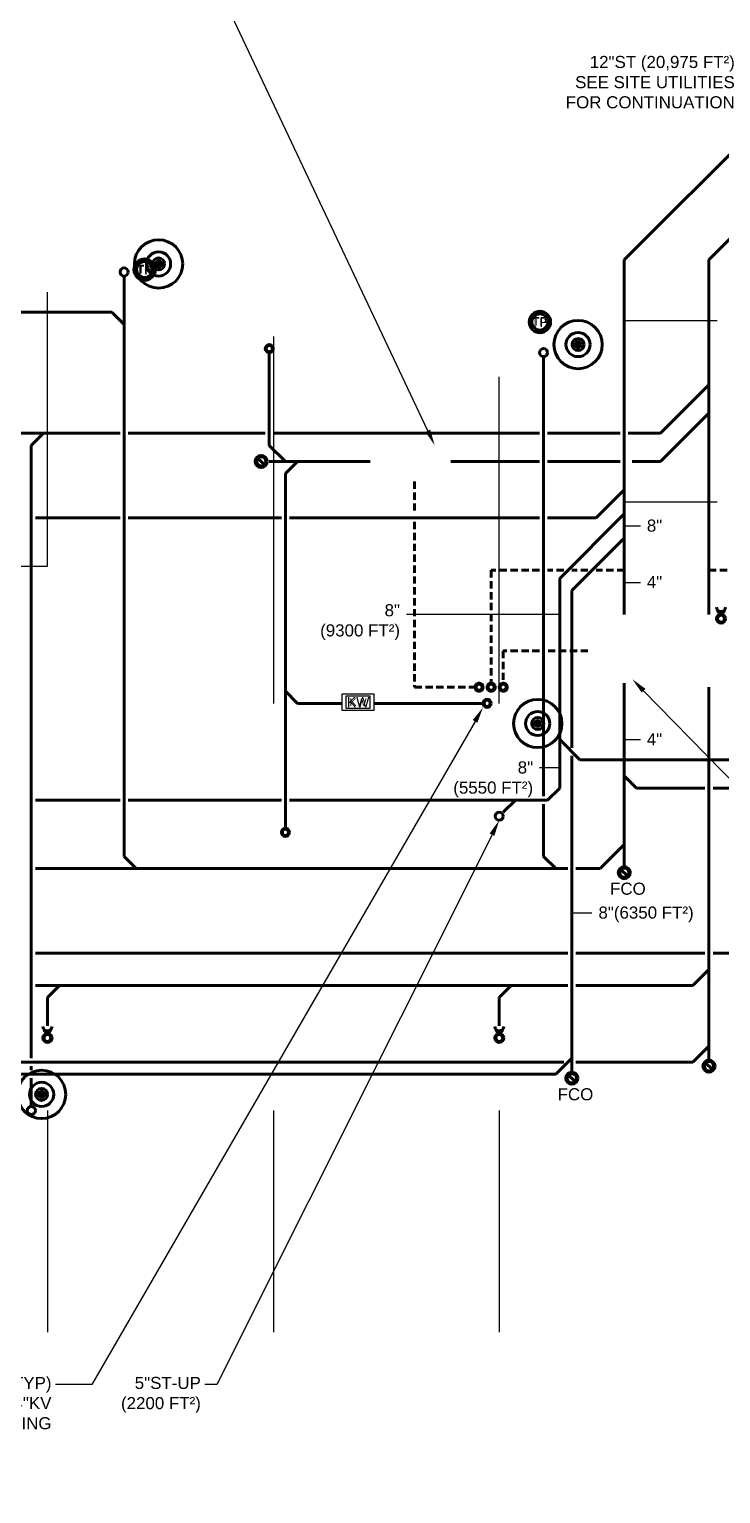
# Model space of a CAD drawing. Extents: x -29500 to 23517, y -2581 to 1886.
# Drawn here: x -1030 to -344, y -2581 to -1128 of the extents above; entities that cross this region are included whole.
import ezdxf
from ezdxf import colors
from ezdxf.entities.mleader import LeaderData, LeaderLine
from ezdxf.enums import TextEntityAlignment as Align
from ezdxf.math import Vec2, Vec3

# ---------------------------------------------------------------- set-up
doc = ezdxf.new("R2010")
doc.units = 0
doc.header["$LTSCALE"] = 36
doc.header["$MEASUREMENT"] = 0
doc.linetypes.add('VENT', pattern=[0.3, 0.2, -0.1])
for name, color, linetype in [('G-ANNO-TEXT', 70, 'Continuous'), ('G-ANNO-TEXT @ 128', 70, 'Continuous'), ('G-ANNO-TEXT @ 96', 70, 'Continuous')]:
    doc.layers.add(name, color=color, linetype=linetype)
for name, color, linetype, lineweight in [('P-KW-N', 1, 'Continuous', 60), ('P-KW-N @ 128', 1, 'Continuous', 60), ('P-KW-N @ 96', 1, 'Continuous', 60), ('P-SAN-N', 6, 'Continuous', 60), ('P-SAN-N @ 1 (1)', 6, 'Continuous', 60), ('P-SAN-N @ 1 (2)', 6, 'Continuous', 60), ('P-SAN-N @ 12', 6, 'Continuous', 60), ('P-SAN-N @ 128', 6, 'Continuous', 60), ('P-SAN-N @ 16', 6, 'Continuous', 60), ('P-SAN-N @ 192', 6, 'Continuous', 60), ('P-SAN-N @ 2', 6, 'Continuous', 60), ('P-SAN-N @ 24', 6, 'Continuous', 60), ('P-SAN-N @ 384', 6, 'Continuous', 60), ('P-SAN-N @ 4', 6, 'Continuous', 60), ('P-SAN-N @ 48', 6, 'Continuous', 60), ('P-SAN-N @ 64', 6, 'Continuous', 60), ('P-SAN-N @ 768', 6, 'Continuous', 60), ('P-SAN-N @ 8', 6, 'Continuous', 60), ('P-SAN-N @ 96', 6, 'Continuous', 60), ('P-SANV-N', 5, 'VENT', 60), ('P-SANV-N @ 128', 5, 'VENT', 60), ('P-SANV-N @ 96', 5, 'VENT', 60), ('P-STRM-N', 2, 'Continuous', 60), ('P-STRM-N @ 1 (1)', 2, 'Continuous', 60), ('P-STRM-N @ 1 (2)', 2, 'Continuous', 60), ('P-STRM-N @ 12', 2, 'Continuous', 60), ('P-STRM-N @ 128', 2, 'Continuous', 60), ('P-STRM-N @ 16', 2, 'Continuous', 60), ('P-STRM-N @ 192', 2, 'Continuous', 60), ('P-STRM-N @ 2', 2, 'Continuous', 60), ('P-STRM-N @ 24', 2, 'Continuous', 60), ('P-STRM-N @ 384', 2, 'Continuous', 60), ('P-STRM-N @ 4', 2, 'Continuous', 60), ('P-STRM-N @ 48', 2, 'Continuous', 60), ('P-STRM-N @ 64', 2, 'Continuous', 60), ('P-STRM-N @ 768', 2, 'Continuous', 60), ('P-STRM-N @ 8', 2, 'Continuous', 60), ('P-STRM-N @ 96', 2, 'Continuous', 60)]:
    doc.layers.add(name, color=color, linetype=linetype, lineweight=lineweight)
doc.styles.add('Arial', font='arial.ttf')
doc.dimstyles.new('Loop128', dxfattribs={"dimscale": 0, "dimtxt": 0.09375, "dimasz": 0.03125, "dimexe": 0.0625, "dimexo": 0.0625, "dimgap": 0.09375, "dimtad": 1, "dimdec": 4, "dimzin": 3, "dimdsep": 46, "dimlunit": 4, "dimtxsty": 'Arial', "dimblk": 'OBLIQUE', "dimcen": 0.09375, "dimdle": 0.0625, "dimclrd": 256, "dimclre": 256, "dimclrt": 256, "dimadec": 4, "dimazin": 0, "dimtfac": 0.8, "dimtdec": 4, "dimtix": 1, "dimtofl": 0, "dimtmove": 1, "dimatfit": 0, "dimldrblk": 'LeaderNoteBlock', "dimfxl": 1, "dimfrac": 1, "dimtolj": 1, "dimtzin": 0, "dimlwd": -1, "dimlwe": -1, "dimarcsym": 0})

# ---------------------------------------------------------------- blocks, each defined once
blk = doc.blocks.new('*U6')
blk.add_circle((0, 0), 0.0312)
blk = doc.blocks.new('*U1085')
at = {"layer": 'P-STRM-N @ 1 (1)'}
blk.add_blockref('*U6', (-485.8, -1440.8), dxfattribs=at)
at = {"layer": 'P-STRM-N @ 1 (2)'}
blk.add_blockref('*U6', (-485.8, -1440.8), dxfattribs=at)
at = {"layer": 'P-STRM-N @ 12', "xscale": 12, "yscale": 12, "zscale": 12}
blk.add_blockref('*U6', (-485.8, -1440.8), dxfattribs=at)
at = {"layer": 'P-STRM-N @ 128', "xscale": 128, "yscale": 128, "zscale": 128}
blk.add_blockref('*U6', (-520, -1448.8), dxfattribs=at)
at = {"layer": 'P-STRM-N @ 16', "xscale": 16, "yscale": 16, "zscale": 16}
blk.add_blockref('*U6', (-485.8, -1440.8), dxfattribs=at)
at = {"layer": 'P-STRM-N @ 192', "xscale": 192, "yscale": 192, "zscale": 192}
blk.add_blockref('*U6', (-485.8, -1440.8), dxfattribs=at)
at = {"layer": 'P-STRM-N @ 2', "xscale": 2, "yscale": 2, "zscale": 2}
blk.add_blockref('*U6', (-485.8, -1440.8), dxfattribs=at)
at = {"layer": 'P-STRM-N @ 24', "xscale": 24, "yscale": 24, "zscale": 24}
blk.add_blockref('*U6', (-485.8, -1440.8), dxfattribs=at)
at = {"layer": 'P-STRM-N @ 384', "xscale": 384, "yscale": 384, "zscale": 384}
blk.add_blockref('*U6', (-485.8, -1440.8), dxfattribs=at)
at = {"layer": 'P-STRM-N @ 4', "xscale": 4, "yscale": 4, "zscale": 4}
blk.add_blockref('*U6', (-485.8, -1440.8), dxfattribs=at)
at = {"layer": 'P-STRM-N @ 48', "xscale": 48, "yscale": 48, "zscale": 48}
blk.add_blockref('*U6', (-485.8, -1440.8), dxfattribs=at)
at = {"layer": 'P-STRM-N @ 64', "xscale": 64, "yscale": 64, "zscale": 64}
blk.add_blockref('*U6', (-485.8, -1440.8), dxfattribs=at)
at = {"layer": 'P-STRM-N @ 768', "xscale": 768, "yscale": 768, "zscale": 768}
blk.add_blockref('*U6', (-485.8, -1440.8), dxfattribs=at)
at = {"layer": 'P-STRM-N @ 8', "xscale": 8, "yscale": 8, "zscale": 8}
blk.add_blockref('*U6', (-485.8, -1440.8), dxfattribs=at)
at = {"layer": 'P-STRM-N @ 96', "xscale": 96, "yscale": 96, "zscale": 96}
blk.add_blockref('*U6', (-485.8, -1440.8), dxfattribs=at)
blk = doc.blocks.new('*U1086')
at = {"layer": 'P-STRM-N @ 1 (1)'}
blk.add_blockref('*U6', (-901.8, -1360.8), dxfattribs=at)
at = {"layer": 'P-STRM-N @ 1 (2)'}
blk.add_blockref('*U6', (-901.8, -1360.8), dxfattribs=at)
at = {"layer": 'P-STRM-N @ 12', "xscale": 12, "yscale": 12, "zscale": 12}
blk.add_blockref('*U6', (-901.8, -1360.8), dxfattribs=at)
at = {"layer": 'P-STRM-N @ 128', "xscale": 128, "yscale": 128, "zscale": 128}
blk.add_blockref('*U6', (-936, -1368.8), dxfattribs=at)
at = {"layer": 'P-STRM-N @ 16', "xscale": 16, "yscale": 16, "zscale": 16}
blk.add_blockref('*U6', (-901.8, -1360.8), dxfattribs=at)
at = {"layer": 'P-STRM-N @ 192', "xscale": 192, "yscale": 192, "zscale": 192}
blk.add_blockref('*U6', (-901.8, -1360.8), dxfattribs=at)
at = {"layer": 'P-STRM-N @ 2', "xscale": 2, "yscale": 2, "zscale": 2}
blk.add_blockref('*U6', (-901.8, -1360.8), dxfattribs=at)
at = {"layer": 'P-STRM-N @ 24', "xscale": 24, "yscale": 24, "zscale": 24}
blk.add_blockref('*U6', (-901.8, -1360.8), dxfattribs=at)
at = {"layer": 'P-STRM-N @ 384', "xscale": 384, "yscale": 384, "zscale": 384}
blk.add_blockref('*U6', (-901.8, -1360.8), dxfattribs=at)
at = {"layer": 'P-STRM-N @ 4', "xscale": 4, "yscale": 4, "zscale": 4}
blk.add_blockref('*U6', (-901.8, -1360.8), dxfattribs=at)
at = {"layer": 'P-STRM-N @ 48', "xscale": 48, "yscale": 48, "zscale": 48}
blk.add_blockref('*U6', (-901.8, -1360.8), dxfattribs=at)
at = {"layer": 'P-STRM-N @ 64', "xscale": 64, "yscale": 64, "zscale": 64}
blk.add_blockref('*U6', (-901.8, -1360.8), dxfattribs=at)
at = {"layer": 'P-STRM-N @ 768', "xscale": 768, "yscale": 768, "zscale": 768}
blk.add_blockref('*U6', (-901.8, -1360.8), dxfattribs=at)
at = {"layer": 'P-STRM-N @ 8', "xscale": 8, "yscale": 8, "zscale": 8}
blk.add_blockref('*U6', (-901.8, -1360.8), dxfattribs=at)
at = {"layer": 'P-STRM-N @ 96', "xscale": 96, "yscale": 96, "zscale": 96}
blk.add_blockref('*U6', (-901.8, -1360.8), dxfattribs=at)
blk = doc.blocks.new('*U11')
blk.add_circle((0, 0), 0.0312)
blk = doc.blocks.new('*U1094')
at = {"layer": 'P-KW-N @ 128', "xscale": 128, "yscale": 128, "zscale": 128}
blk.add_blockref('*U11', (-776, -1924.8), dxfattribs=at)
at = {"layer": 'P-KW-N @ 96', "xscale": 96, "yscale": 96, "zscale": 96}
blk.add_blockref('*U11', (-776, -1924.8), dxfattribs=at)
blk = doc.blocks.new('*U1095')
at = {"layer": 'P-KW-N @ 128', "xscale": 128, "yscale": 128, "zscale": 128}
blk.add_blockref('*U11', (-576, -1796.8), dxfattribs=at)
at = {"layer": 'P-KW-N @ 96', "xscale": 96, "yscale": 96, "zscale": 96}
blk.add_blockref('*U11', (-576, -1796.8), dxfattribs=at)
blk = doc.blocks.new('*U1096')
at = {"layer": 'P-KW-N @ 128', "xscale": 128, "yscale": 128, "zscale": 128}
blk.add_blockref('*U11', (-792, -1444.8), dxfattribs=at)
at = {"layer": 'P-KW-N @ 96', "xscale": 96, "yscale": 96, "zscale": 96}
blk.add_blockref('*U11', (-792, -1444.8), dxfattribs=at)
blk = doc.blocks.new('FLOOR CLEAN OUT')
at = {"color": 7, "linetype": 'Continuous'}
blk.add_line((0.034, -0.032), (-0.034, 0.032), dxfattribs=at)
at = {"linetype": 'Continuous'}
blk.add_circle((0, 0), 0.0469, dxfattribs=at)
blk = doc.blocks.new('*U1097')
at = {"layer": 'P-KW-N @ 128', "xscale": 128, "yscale": 128, "zscale": 128}
blk.add_blockref('FLOOR CLEAN OUT', (-800, -1556.8), dxfattribs=at)
at = {"layer": 'P-KW-N @ 96', "xscale": 96, "yscale": 96, "zscale": 96}
blk.add_blockref('FLOOR CLEAN OUT', (-800, -1556.8), dxfattribs=at)
blk = doc.blocks.new('*U10')
at = {"layer": 'DEFPOINTS'}
blk.add_lwpolyline([(-0.125, -0.0625), (0.125, -0.0625), (0.125, 0.0625), (-0.125, 0.0625)], close=True, dxfattribs=at)
at = {"style": 'Arial'}
blk.add_text('KW', height=0.07812, dxfattribs=at).set_placement((0, 0), align=Align.MIDDLE)
blk = doc.blocks.new('*U1098')
at = {"layer": 'G-ANNO-TEXT @ 128', "xscale": 128, "yscale": 128, "zscale": 128}
blk.add_blockref('*U10', (-704, -1795.6), dxfattribs=at)
at = {"layer": 'G-ANNO-TEXT @ 96', "xscale": 96, "yscale": 96, "zscale": 96}
blk.add_blockref('*U10', (-704, -1795.6), dxfattribs=at)
blk = doc.blocks.new('*U1102')
at = {"layer": 'P-STRM-N @ 128', "xscale": 128, "yscale": 128, "zscale": 128}
blk.add_blockref('FLOOR CLEAN OUT', (-440, -1964.8), dxfattribs=at)
at = {"layer": 'P-STRM-N @ 96', "xscale": 96, "yscale": 96, "zscale": 96}
blk.add_blockref('FLOOR CLEAN OUT', (-440, -1964.8), dxfattribs=at)
blk = doc.blocks.new('*U1103')
at = {"layer": 'P-SANV-N @ 128', "xscale": 128, "yscale": 128, "zscale": 128}
blk.add_blockref('*U11', (-560, -1780.8), dxfattribs=at)
at = {"layer": 'P-SANV-N @ 96', "xscale": 96, "yscale": 96, "zscale": 96}
blk.add_blockref('*U11', (-560, -1780.8), dxfattribs=at)
blk = doc.blocks.new('*U1104')
at = {"layer": 'P-SANV-N @ 128', "xscale": 128, "yscale": 128, "zscale": 128}
blk.add_blockref('*U11', (-572, -1780.8), dxfattribs=at)
at = {"layer": 'P-SANV-N @ 96', "xscale": 96, "yscale": 96, "zscale": 96}
blk.add_blockref('*U11', (-572, -1780.8), dxfattribs=at)
blk = doc.blocks.new('*U12')
at = {"linetype": 'Continuous'}
blk.add_circle((0, 0), 0.0352, dxfattribs=at)
blk.add_arc((0, 0.09), 0.0352, 180, 360, dxfattribs=at)
blk = doc.blocks.new('*U1121')
at = {"layer": 'P-SAN-N @ 128', "xscale": 128, "yscale": 128, "zscale": 128}
blk.add_blockref('*U12', (-1012, -2128.8), dxfattribs=at)
at = {"layer": 'P-SAN-N @ 96', "xscale": 96, "yscale": 96, "zscale": 96}
blk.add_blockref('*U12', (-1012, -2128.8), dxfattribs=at)
blk = doc.blocks.new('*U1122')
at = {"layer": 'P-SAN-N @ 128', "xscale": 128, "yscale": 128, "zscale": 128}
blk.add_blockref('*U12', (-564, -2128.8), dxfattribs=at)
at = {"layer": 'P-SAN-N @ 96', "xscale": 96, "yscale": 96, "zscale": 96}
blk.add_blockref('*U12', (-564, -2128.8), dxfattribs=at)
blk = doc.blocks.new('*U1124')
at = {"layer": 'P-SAN-N @ 128', "xscale": 128, "yscale": 128, "zscale": 128}
blk.add_blockref('FLOOR CLEAN OUT', (-356, -2156.8), dxfattribs=at)
at = {"layer": 'P-SAN-N @ 96', "xscale": 96, "yscale": 96, "zscale": 96}
blk.add_blockref('FLOOR CLEAN OUT', (-356, -2156.8), dxfattribs=at)
blk = doc.blocks.new('*U1127')
at = {"layer": 'P-STRM-N @ 128', "xscale": 128, "yscale": 128, "zscale": 128}
blk.add_blockref('FLOOR CLEAN OUT', (-492, -2168.8), dxfattribs=at)
at = {"layer": 'P-STRM-N @ 96', "xscale": 96, "yscale": 96, "zscale": 96}
blk.add_blockref('FLOOR CLEAN OUT', (-492, -2168.8), dxfattribs=at)
blk = doc.blocks.new('*U1131')
at = {"layer": 'P-STRM-N @ 1 (1)'}
blk.add_blockref('*U6', (-525.8, -1816.8), dxfattribs=at)
at = {"layer": 'P-STRM-N @ 1 (2)'}
blk.add_blockref('*U6', (-525.8, -1816.8), dxfattribs=at)
at = {"layer": 'P-STRM-N @ 12', "xscale": 12, "yscale": 12, "zscale": 12}
blk.add_blockref('*U6', (-525.8, -1816.8), dxfattribs=at)
at = {"layer": 'P-STRM-N @ 128', "xscale": 128, "yscale": 128, "zscale": 128}
blk.add_blockref('*U6', (-564, -1908.8), dxfattribs=at)
at = {"layer": 'P-STRM-N @ 16', "xscale": 16, "yscale": 16, "zscale": 16}
blk.add_blockref('*U6', (-525.8, -1816.8), dxfattribs=at)
at = {"layer": 'P-STRM-N @ 192', "xscale": 192, "yscale": 192, "zscale": 192}
blk.add_blockref('*U6', (-525.8, -1816.8), dxfattribs=at)
at = {"layer": 'P-STRM-N @ 2', "xscale": 2, "yscale": 2, "zscale": 2}
blk.add_blockref('*U6', (-525.8, -1816.8), dxfattribs=at)
at = {"layer": 'P-STRM-N @ 24', "xscale": 24, "yscale": 24, "zscale": 24}
blk.add_blockref('*U6', (-525.8, -1816.8), dxfattribs=at)
at = {"layer": 'P-STRM-N @ 384', "xscale": 384, "yscale": 384, "zscale": 384}
blk.add_blockref('*U6', (-525.8, -1816.8), dxfattribs=at)
at = {"layer": 'P-STRM-N @ 4', "xscale": 4, "yscale": 4, "zscale": 4}
blk.add_blockref('*U6', (-525.8, -1816.8), dxfattribs=at)
at = {"layer": 'P-STRM-N @ 48', "xscale": 48, "yscale": 48, "zscale": 48}
blk.add_blockref('*U6', (-525.8, -1816.8), dxfattribs=at)
at = {"layer": 'P-STRM-N @ 64', "xscale": 64, "yscale": 64, "zscale": 64}
blk.add_blockref('*U6', (-525.8, -1816.8), dxfattribs=at)
at = {"layer": 'P-STRM-N @ 768', "xscale": 768, "yscale": 768, "zscale": 768}
blk.add_blockref('*U6', (-525.8, -1816.8), dxfattribs=at)
at = {"layer": 'P-STRM-N @ 8', "xscale": 8, "yscale": 8, "zscale": 8}
blk.add_blockref('*U6', (-525.8, -1816.8), dxfattribs=at)
at = {"layer": 'P-STRM-N @ 96', "xscale": 96, "yscale": 96, "zscale": 96}
blk.add_blockref('*U6', (-525.8, -1816.8), dxfattribs=at)
blk = doc.blocks.new('*U21')
at = {"linetype": 'Continuous'}
blk.add_circle((0, 0), 0.0829, dxfattribs=at)
at = {"layer": 'G-ANNO-TEXT', "linetype": 'Continuous', "style": 'Arial'}
blk.add_text('TP', height=0.0781, dxfattribs=at).set_placement((0, 0), align=Align.MIDDLE)
blk = doc.blocks.new('*U1142')
at = {"layer": 'P-SAN-N @ 128', "xscale": 128, "yscale": 128, "zscale": 128}
blk.add_blockref('*U21', (-915.7, -1366.4), dxfattribs=at)
at = {"layer": 'P-SAN-N @ 96', "xscale": 96, "yscale": 96, "zscale": 96}
blk.add_blockref('*U21', (-915.7, -1366.4), dxfattribs=at)
blk = doc.blocks.new('*U1144')
at = {"layer": 'P-SAN-N @ 128', "xscale": 128, "yscale": 128, "zscale": 128}
blk.add_blockref('*U21', (-523.7, -1418.4), dxfattribs=at)
at = {"layer": 'P-SAN-N @ 96', "xscale": 96, "yscale": 96, "zscale": 96}
blk.add_blockref('*U21', (-523.7, -1418.4), dxfattribs=at)
blk = doc.blocks.new('*U1151')
at = {"layer": 'P-SANV-N @ 128', "xscale": 128, "yscale": 128, "zscale": 128}
blk.add_blockref('*U11', (-584, -1780.8), dxfattribs=at)
at = {"layer": 'P-SANV-N @ 96', "xscale": 96, "yscale": 96, "zscale": 96}
blk.add_blockref('*U11', (-584, -1780.8), dxfattribs=at)
blk = doc.blocks.new('_Oblique')
at = {"color": 0, "linetype": 'ByBlock', "lineweight": -2}
blk.add_line((-0.5, -0.5), (0.5, 0.5), dxfattribs=at)
blk = doc.blocks.new('LeaderNoteBlock')
blk.add_ellipse((0, 0), major_axis=(1, 0), ratio=0.25, start_param=5.387521, end_param=10.320443)
blk = doc.blocks.new('*U1166')
at = {"layer": 'P-SAN-N @ 1 (1)', "rotation": 180}
blk.add_blockref('*U6', (-1017.8, -2184.8), dxfattribs=at)
at = {"layer": 'P-SAN-N @ 1 (2)', "rotation": 180}
blk.add_blockref('*U6', (-1017.8, -2184.8), dxfattribs=at)
at = {"layer": 'P-SAN-N @ 12', "xscale": 12, "yscale": 12, "zscale": 12, "rotation": 180}
blk.add_blockref('*U6', (-1017.8, -2184.8), dxfattribs=at)
at = {"layer": 'P-SAN-N @ 128', "xscale": 128, "yscale": 128, "zscale": 128, "rotation": 180}
blk.add_blockref('*U6', (-1028, -2200.8), dxfattribs=at)
at = {"layer": 'P-SAN-N @ 16', "xscale": 16, "yscale": 16, "zscale": 16, "rotation": 180}
blk.add_blockref('*U6', (-1017.8, -2184.8), dxfattribs=at)
at = {"layer": 'P-SAN-N @ 192', "xscale": 192, "yscale": 192, "zscale": 192, "rotation": 180}
blk.add_blockref('*U6', (-1017.8, -2184.8), dxfattribs=at)
at = {"layer": 'P-SAN-N @ 2', "xscale": 2, "yscale": 2, "zscale": 2, "rotation": 180}
blk.add_blockref('*U6', (-1017.8, -2184.8), dxfattribs=at)
at = {"layer": 'P-SAN-N @ 24', "xscale": 24, "yscale": 24, "zscale": 24, "rotation": 180}
blk.add_blockref('*U6', (-1017.8, -2184.8), dxfattribs=at)
at = {"layer": 'P-SAN-N @ 384', "xscale": 384, "yscale": 384, "zscale": 384, "rotation": 180}
blk.add_blockref('*U6', (-1017.8, -2184.8), dxfattribs=at)
at = {"layer": 'P-SAN-N @ 4', "xscale": 4, "yscale": 4, "zscale": 4, "rotation": 180}
blk.add_blockref('*U6', (-1017.8, -2184.8), dxfattribs=at)
at = {"layer": 'P-SAN-N @ 48', "xscale": 48, "yscale": 48, "zscale": 48, "rotation": 180}
blk.add_blockref('*U6', (-1017.8, -2184.8), dxfattribs=at)
at = {"layer": 'P-SAN-N @ 64', "xscale": 64, "yscale": 64, "zscale": 64, "rotation": 180}
blk.add_blockref('*U6', (-1017.8, -2184.8), dxfattribs=at)
at = {"layer": 'P-SAN-N @ 768', "xscale": 768, "yscale": 768, "zscale": 768, "rotation": 180}
blk.add_blockref('*U6', (-1017.8, -2184.8), dxfattribs=at)
at = {"layer": 'P-SAN-N @ 8', "xscale": 8, "yscale": 8, "zscale": 8, "rotation": 180}
blk.add_blockref('*U6', (-1017.8, -2184.8), dxfattribs=at)
at = {"layer": 'P-SAN-N @ 96', "xscale": 96, "yscale": 96, "zscale": 96, "rotation": 180}
blk.add_blockref('*U6', (-1017.8, -2184.8), dxfattribs=at)
blk = doc.blocks.new('*U1178')
at = {"layer": 'P-SAN-N @ 128', "xscale": 128, "yscale": 128, "zscale": 128}
blk.add_blockref('*U12', (-344, -1712.8), dxfattribs=at)
at = {"layer": 'P-SAN-N @ 96', "xscale": 96, "yscale": 96, "zscale": 96}
blk.add_blockref('*U12', (-344, -1712.8), dxfattribs=at)

msp = doc.modelspace()

# ---------------------------------------------------------------- linework, layer by layer
at = {"layer": 'DEFPOINTS'}
for p, q in [((-1012, -1660.8), (-1012, -1388.8)), ((-788, -1432.8), (-788, -1796.8)), ((-564, -1796.8), (-564, -1472.8)), ((-1236, -1660.8), (-1012, -1660.8)), ((-1012, -2200.8), (-1012, -2420.8)), ((-788, -2200.8), (-788, -2420.8)), ((-564, -2200.8), (-564, -2420.8))]:
    msp.add_line(p, q, dxfattribs=at)
at = {"layer": 'P-KW-N'}
for p, q in [((-792, -1448.8), (-792, -1540.8)), ((-792, -1540.8), (-776, -1556.8)), ((-792, -1556.8), (-692, -1556.8)), ((-776, -1568.8), (-764, -1556.8)), ((-776, -1920.8), (-776, -1568.8)), ((-764, -1796.8), (-776, -1784.8)), ((-720, -1796.8), (-764, -1796.8)), ((-580, -1796.8), (-688, -1796.8))]:
    msp.add_line(p, q, dxfattribs=at)
at = {"layer": 'P-SAN-N'}
for p, q in [((-356, -1356.8), (-200, -1200.8)), ((-356, -1708.8), (-356, -1356.8)), ((-404, -1528.8), (-356, -1480.8)), ((-404, -1556.8), (-356, -1508.8)), ((-1412, -1528.8), (-940, -1528.8)), ((-1028, -1540.8), (-1016, -1528.8)), ((-932, -1528.8), (-796, -1528.8)), ((-788, -1528.8), (-524, -1528.8)), ((-516, -1528.8), (-444, -1528.8)), ((-436, -1528.8), (-404, -1528.8)), ((-1028, -2148.8), (-1028, -1540.8)), ((-612, -1556.8), (-524, -1556.8)), ((-516, -1556.8), (-444, -1556.8)), ((-432, -1556.8), (-404, -1556.8)), ((-356, -2152.8), (-356, -1780.8)), ((-1024, -2044.8), (-496, -2044.8)), ((-488, -2044.8), (-360, -2044.8)), ((-352, -2044.8), (-272, -2044.8)), ((-372, -2076.8), (-356, -2060.8)), ((-1024, -2076.8), (-496, -2076.8)), ((-1012, -2088.8), (-1000, -2076.8)), ((-564, -2088.8), (-552, -2076.8)), ((-488, -2076.8), (-372, -2076.8)), ((-1012, -2116.8), (-1012, -2088.8)), ((-564, -2116.8), (-564, -2088.8)), ((-372, -2152.8), (-356, -2136.8)), ((-1944, -2152.8), (-500, -2152.8)), ((-1028, -2156.8), (-1028, -2160.8)), ((-488, -2152.8), (-372, -2152.8)), ((-1028, -2168.8), (-1028, -2196.8))]:
    msp.add_line(p, q, dxfattribs=at)
at = {"layer": 'P-SANV-N'}
for p, q in [((-648, -1576.8), (-648, -1608.8)), ((-648, -1616.8), (-648, -1780.8)), ((-572, -1664.8), (-572, -1776.8)), ((-524, -1664.8), (-572, -1664.8)), ((-500, -1664.8), (-516, -1664.8)), ((-476, -1664.8), (-492, -1664.8)), ((-440, -1664.8), (-468, -1664.8)), ((-356, -1664.8), (-260, -1664.8)), ((-560, -1744.8), (-560, -1776.8)), ((-524, -1744.8), (-560, -1744.8)), ((-476, -1744.8), (-516, -1744.8)), ((-648, -1780.8), (-588, -1780.8))]:
    msp.add_line(p, q, dxfattribs=at)
at = {"layer": 'P-STRM-N'}
for p, q in [((-440, -1356.8), (-284, -1200.8)), ((-440, -1708.8), (-440, -1356.8)), ((-936, -1372.8), (-936, -1948.8)), ((-1112, -1408.8), (-948, -1408.8)), ((-948, -1408.8), (-936, -1420.8)), ((-520, -1452.8), (-520, -1888.8)), ((-468, -1612.8), (-440, -1584.8)), ((-940, -1612.8), (-1024, -1612.8)), ((-780, -1612.8), (-932, -1612.8)), ((-524, -1612.8), (-772, -1612.8)), ((-468, -1612.8), (-516, -1612.8)), ((-504, -1672.8), (-440, -1608.8)), ((-492, -1684.8), (-440, -1632.8)), ((-504, -1880.8), (-504, -1672.8)), ((-492, -1840.8), (-492, -1684.8)), ((-440, -1960.8), (-440, -1776.8)), ((-484, -1852.8), (-504, -1832.8)), ((-492, -2164.8), (-492, -1848.8)), ((-272, -1852.8), (-484, -1852.8)), ((-428, -1880.8), (-440, -1868.8)), ((-516, -1892.8), (-504, -1880.8)), ((-360, -1880.8), (-428, -1880.8)), ((-247.8, -1880.8), (-352, -1880.8)), ((-1024, -1892.8), (-940, -1892.8)), ((-932, -1892.8), (-780, -1892.8)), ((-772, -1892.8), (-516, -1892.8)), ((-560, -1904.8), (-548, -1892.8)), ((-520, -1896.8), (-520, -1948.8)), ((-464, -1960.8), (-440, -1936.8)), ((-1024, -1960.8), (-496, -1960.8)), ((-936, -1948.8), (-924, -1960.8)), ((-520, -1948.8), (-508, -1960.8)), ((-488, -1960.8), (-464, -1960.8)), ((-508, -2164.8), (-492, -2148.8)), ((-2808, -2164.8), (-508, -2164.8))]:
    msp.add_line(p, q, dxfattribs=at)

# ---------------------------------------------------------------- block references
at = {"layer": 'G-ANNO-TEXT'}
msp.add_blockref('*U1098', (0, 0), dxfattribs=at)
at = {"layer": 'P-KW-N'}
for name in ['*U1096', '*U1097', '*U1095', '*U1094']:
    msp.add_blockref(name, (0, 0), dxfattribs=at)
at = {"layer": 'P-SAN-N'}
for name in ['*U1142', '*U1144', '*U1178', '*U1121', '*U1122', '*U1166', '*U1124']:
    msp.add_blockref(name, (0, 0), dxfattribs=at)
at = {"layer": 'P-SANV-N'}
for name in ['*U1151', '*U1104', '*U1103']:
    msp.add_blockref(name, (0, 0), dxfattribs=at)
at = {"layer": 'P-STRM-N'}
for name in ['*U1086', '*U1085', '*U1131', '*U1102', '*U1127']:
    msp.add_blockref(name, (0, 0), dxfattribs=at)

# ---------------------------------------------------------------- texts
at = {"layer": 'G-ANNO-TEXT', "char_height": 12, "style": 'Arial'}
for s, insert, width, attachment_point in [('12"ST (20,975 FT²)\\PSEE SITE UTILITIES FOR CONTINUATION', (-330.4, -1154.4), 185.6, 3), ('8"', (-417.6, -1614.4), 29.6, 1), ('4"', (-417.6, -1670.4), 29.6, 1), ('8"\\P(9300 FT²)', (-662.4, -1698.4), 121.6, 3), ('4"', (-417.6, -1826.4), 29.6, 1), ('8"\\P(5550 FT²)', (-530.4, -1854.4), 121.6, 3), ('8"(6350 FT²)', (-465.6, -1998.4), 121.6, 1)]:
    msp.add_mtext(s, dxfattribs=dict(at, insert=insert, width=width, attachment_point=attachment_point))

# ---------------------------------------------------------------- leaders
at = {"layer": 'G-ANNO-TEXT'}
for points in [[(-440, -1416.8), (-432, -1416.8), (-348, -1416.8)], [(-440, -1596.8), (-432, -1596.8), (-348, -1596.8)], [(-440, -1620.8), (-432, -1620.8), (-424, -1620.8)], [(-440, -1676.8), (-432, -1676.8), (-424, -1676.8)], [(-504, -1708.8), (-512, -1708.8), (-656, -1708.8)], [(-440, -1832.8), (-432, -1832.8), (-424, -1832.8)], [(-504, -1860.8), (-512, -1860.8), (-524, -1860.8)], [(-492, -2004.8), (-484, -2004.8), (-472, -2004.8)]]:
    msp.add_leader(points, dimstyle='Loop128', override={"dimscale": 0}, dxfattribs=at)
ml = msp.add_multileader_mtext('Standard', dxfattribs=at)
ml.set_content('FCO', color=(88, 178, 0), style='Arial')
ml.set_leader_properties(color=256, linetype='ByLayer', lineweight=-1)
ml.build(insert=Vec2(0, 0))
ml.multileader.update_dxf_attribs({"has_dogleg": 0, "dogleg_length": 0.125, "arrow_head_size": 16, "scale": 128})
ctx = ml.context
ctx.base_point, ctx.scale, ctx.char_height, ctx.arrow_head_size, ctx.landing_gap_size, ctx.plane_origin = Vec3(-3356, -1476.8), 128, 12, 16, 4, Vec3(-3088, -1968.8)
ctx.text_align_type = 2
notes = []
notes.append((ctx, [(0, (0, 0, 0), (0, 0), (1, 0), 1, [])]))
ctx.mtext.insert, ctx.mtext.alignment, ctx.mtext.flow_direction = Vec3(-3318.7, -1470.7), 3, 5
ml = msp.add_multileader_mtext('Standard', dxfattribs=at)
ml.set_content('FCO', color=(88, 178, 0), style='Arial')
ml.set_leader_properties(color=256, linetype='ByLayer', lineweight=-1)
ml.build(insert=Vec2(0, 0))
ml.multileader.update_dxf_attribs({"has_dogleg": 0, "dogleg_length": 0.125, "arrow_head_size": 16, "scale": 128})
ctx = ml.context
ctx.base_point, ctx.scale, ctx.char_height, ctx.arrow_head_size, ctx.landing_gap_size, ctx.plane_origin = Vec3(-3341.3, -1354.9), 128, 12, 16, 4, Vec3(-3164, -1888.8)
ctx.text_align_type = 2
notes.append((ctx, [(0, (0, 0, 0), (0, 0), (1, 0), 1, [])]))
ctx.mtext.insert, ctx.mtext.alignment, ctx.mtext.flow_direction = Vec3(-3304, -1348.8), 3, 5
ml = msp.add_multileader_mtext('Standard', dxfattribs=at)
ml.set_content('BWV', color=(88, 178, 0), style='Arial')
ml.set_leader_properties(color=256, linetype='ByLayer', lineweight=-1)
ml.build(insert=Vec2(0, 0))
ml.multileader.update_dxf_attribs({"has_dogleg": 0, "dogleg_length": 0.125, "arrow_head_size": 16, "scale": 128})
ctx = ml.context
ctx.base_point, ctx.scale, ctx.char_height, ctx.arrow_head_size, ctx.landing_gap_size, ctx.plane_origin = Vec3(-3254.7, -2072.7), 128, 12, 16, 4, Vec3(-3112, -2580.8)
ctx.text_align_type = 2
notes.append((ctx, [(0, (0, 0, 0), (0, 0), (1, 0), 1, [])]))
ctx.mtext.insert, ctx.mtext.alignment, ctx.mtext.flow_direction = Vec3(-3213.9, -2066.7), 3, 5
ml = msp.add_multileader_mtext('Standard', dxfattribs=at)
ml.set_content('FCO', color=(88, 178, 0), style='Arial')
ml.set_leader_properties(color=256, linetype='ByLayer', lineweight=-1)
ml.build(insert=Vec2(0, 0))
ml.multileader.update_dxf_attribs({"has_dogleg": 0, "dogleg_length": 0.125, "arrow_head_size": 16, "scale": 128})
ctx = ml.context
ctx.base_point, ctx.scale, ctx.char_height, ctx.arrow_head_size, ctx.landing_gap_size, ctx.plane_origin = Vec3(-3109.3, -1526.9), 128, 12, 16, 4, Vec3(-2932, -2060.8)
ctx.text_align_type = 2
notes.append((ctx, [(0, (0, 0, 0), (0, 0), (1, 0), 1, [])]))
ctx.mtext.insert, ctx.mtext.alignment, ctx.mtext.flow_direction = Vec3(-3072, -1520.8), 3, 5
ml = msp.add_multileader_mtext('Standard', dxfattribs=at)
ml.set_content('FCO', color=(88, 178, 0), style='Arial')
ml.set_leader_properties(color=256, linetype='ByLayer', lineweight=-1)
ml.build(insert=Vec2(0, 0))
ml.multileader.update_dxf_attribs({"has_dogleg": 0, "dogleg_length": 0.125, "arrow_head_size": 16, "scale": 128})
ctx = ml.context
ctx.base_point, ctx.scale, ctx.char_height, ctx.arrow_head_size, ctx.landing_gap_size, ctx.plane_origin = Vec3(-3021.3, -1630.9), 128, 12, 16, 4, Vec3(-2844, -2164.8)
ctx.text_align_type = 2
notes.append((ctx, [(0, (0, 0, 0), (0, 0), (1, 0), 1, [])]))
ctx.mtext.insert, ctx.mtext.alignment, ctx.mtext.flow_direction = Vec3(-2984, -1624.8), 3, 5
ml = msp.add_multileader_mtext('Standard', dxfattribs=at)
ml.set_content('FCO', color=(88, 178, 0), style='Arial')
ml.set_leader_properties(color=256, linetype='ByLayer', lineweight=-1)
ml.build(insert=Vec2(0, 0))
ml.multileader.update_dxf_attribs({"has_dogleg": 0, "dogleg_length": 0.125, "arrow_head_size": 16, "scale": 128})
ctx = ml.context
ctx.base_point, ctx.scale, ctx.char_height, ctx.arrow_head_size, ctx.landing_gap_size, ctx.plane_origin = Vec3(-2880, -2072.8), 128, 12, 16, 4, Vec3(-2704, -2580.8)
ctx.text_align_type = 2
notes.append((ctx, [(0, (0, 0, 0), (0, 0), (1, 0), 1, [])]))
ctx.mtext.insert, ctx.mtext.alignment, ctx.mtext.flow_direction = Vec3(-2842.7, -2066.7), 3, 5
ml = msp.add_multileader_mtext('Standard', dxfattribs=at)
ml.set_content('FCO', color=(88, 178, 0), style='Arial')
ml.set_leader_properties(color=256, linetype='ByLayer', lineweight=-1)
ml.build(insert=Vec2(0, 0))
ml.multileader.update_dxf_attribs({"has_dogleg": 0, "dogleg_length": 0.125, "arrow_head_size": 16, "scale": 128})
ctx = ml.context
ctx.base_point, ctx.scale, ctx.char_height, ctx.arrow_head_size, ctx.landing_gap_size, ctx.plane_origin = Vec3(-2853.3, -1298.9), 128, 12, 16, 4, Vec3(-2676, -1816.8)
ctx.text_align_type = 2
notes.append((ctx, [(0, (0, 0, 0), (0, 0), (1, 0), 1, [])]))
ctx.mtext.insert, ctx.mtext.alignment, ctx.mtext.flow_direction = Vec3(-2816, -1292.8), 3, 5
ml = msp.add_multileader_mtext('Standard', dxfattribs=at)
ml.set_content('FCO', color=(88, 178, 0), style='Arial')
ml.set_leader_properties(color=256, linetype='ByLayer', lineweight=-1)
ml.build(insert=Vec2(0, 0))
ml.multileader.update_dxf_attribs({"has_dogleg": 0, "dogleg_length": 0.125, "arrow_head_size": 16, "scale": 128})
ctx = ml.context
ctx.base_point, ctx.scale, ctx.char_height, ctx.arrow_head_size, ctx.landing_gap_size, ctx.plane_origin = Vec3(-2712, -2064.8), 128, 12, 16, 4, Vec3(-2512, -2528.8)
ctx.text_align_type = 2
notes.append((ctx, [(0, (0, 0, 0), (0, 0), (1, 0), 1, [])]))
ctx.mtext.insert, ctx.mtext.alignment, ctx.mtext.flow_direction = Vec3(-2674.7, -2058.7), 3, 5
ml = msp.add_multileader_mtext('Standard', dxfattribs=at)
ml.set_content('FCO', color=(88, 178, 0), style='Arial')
ml.set_leader_properties(color=256, linetype='ByLayer', lineweight=-1)
ml.build(insert=Vec2(0, 0))
ml.multileader.update_dxf_attribs({"has_dogleg": 0, "dogleg_length": 0.125, "arrow_head_size": 16, "scale": 128})
ctx = ml.context
ctx.base_point, ctx.scale, ctx.char_height, ctx.arrow_head_size, ctx.landing_gap_size, ctx.plane_origin = Vec3(-2412, -1692.8), 128, 12, 16, 4, Vec3(-2212, -2156.8)
ctx.text_align_type = 2
notes.append((ctx, [(0, (0, 0, 0), (0, 0), (1, 0), 1, [])]))
ctx.mtext.insert, ctx.mtext.alignment, ctx.mtext.flow_direction = Vec3(-2374.7, -1686.7), 3, 5
ml = msp.add_multileader_mtext('Standard', dxfattribs=at)
ml.set_content('BWV', color=(88, 178, 0), style='Arial')
ml.set_leader_properties(color=256, linetype='ByLayer', lineweight=-1)
ml.build(insert=Vec2(0, 0))
ml.multileader.update_dxf_attribs({"has_dogleg": 0, "dogleg_length": 0.125, "arrow_head_size": 16, "scale": 128})
ctx = ml.context
ctx.base_point, ctx.scale, ctx.char_height, ctx.arrow_head_size, ctx.landing_gap_size, ctx.plane_origin = Vec3(-2402.7, -1968.7), 128, 12, 16, 4, Vec3(-2260, -2476.8)
ctx.text_align_type = 2
notes.append((ctx, [(0, (0, 0, 0), (0, 0), (1, 0), 1, [])]))
ctx.mtext.insert, ctx.mtext.alignment, ctx.mtext.flow_direction = Vec3(-2361.9, -1962.7), 3, 5
ml = msp.add_multileader_mtext('Standard', dxfattribs=at)
ml.set_content('FCO', color=(88, 178, 0), style='Arial')
ml.set_leader_properties(color=256, linetype='ByLayer', lineweight=-1)
ml.build(insert=Vec2(0, 0))
ml.multileader.update_dxf_attribs({"has_dogleg": 0, "dogleg_length": 0.125, "arrow_head_size": 16, "scale": 128})
ctx = ml.context
ctx.base_point, ctx.scale, ctx.char_height, ctx.arrow_head_size, ctx.landing_gap_size, ctx.plane_origin = Vec3(-1436, -1456.8), 128, 12, 16, 4, Vec3(-1236, -1948.8)
ctx.text_align_type = 2
notes.append((ctx, [(0, (0, 0, 0), (0, 0), (1, 0), 1, [])]))
ctx.mtext.insert, ctx.mtext.alignment, ctx.mtext.flow_direction = Vec3(-1398.7, -1450.7), 3, 5
ml = msp.add_multileader_mtext('Standard', dxfattribs=at)
ml.set_content('FCO', color=(88, 178, 0), style='Arial')
ml.set_leader_properties(color=256, linetype='ByLayer', lineweight=-1)
ml.build(insert=Vec2(0, 0))
ml.multileader.update_dxf_attribs({"has_dogleg": 0, "dogleg_length": 0.125, "arrow_head_size": 16, "scale": 128})
ctx = ml.context
ctx.base_point, ctx.scale, ctx.char_height, ctx.arrow_head_size, ctx.landing_gap_size, ctx.plane_origin = Vec3(-1436, -1980.8), 128, 12, 16, 4, Vec3(-1236, -2472.8)
ctx.text_align_type = 2
notes.append((ctx, [(0, (0, 0, 0), (0, 0), (1, 0), 1, [])]))
ctx.mtext.insert, ctx.mtext.alignment, ctx.mtext.flow_direction = Vec3(-1398.7, -1974.7), 3, 5
ml = msp.add_multileader_mtext('Standard', dxfattribs=at)
ml.set_content('FCO', color=(88, 178, 0), style='Arial')
ml.set_leader_properties(color=256, linetype='ByLayer', lineweight=-1)
ml.build(insert=Vec2(0, 0))
ml.multileader.update_dxf_attribs({"has_dogleg": 0, "dogleg_length": 0.125, "arrow_head_size": 16, "scale": 128})
ctx = ml.context
ctx.base_point, ctx.scale, ctx.char_height, ctx.arrow_head_size, ctx.landing_gap_size, ctx.plane_origin = Vec3(-1268, -1872.8), 128, 12, 16, 4, Vec3(-1068, -2364.8)
ctx.text_align_type = 2
notes.append((ctx, [(0, (0, 0, 0), (0, 0), (1, 0), 1, [])]))
ctx.mtext.insert, ctx.mtext.alignment, ctx.mtext.flow_direction = Vec3(-1230.7, -1866.7), 3, 5
ml = msp.add_multileader_mtext('Standard', dxfattribs=at)
ml.set_content('FCO', color=(88, 178, 0), style='Arial')
ml.set_leader_properties(color=256, linetype='ByLayer', lineweight=-1)
ml.build(insert=Vec2(0, 0))
ml.multileader.update_dxf_attribs({"has_dogleg": 0, "dogleg_length": 0.125, "arrow_head_size": 16, "scale": 128})
ctx = ml.context
ctx.base_point, ctx.scale, ctx.char_height, ctx.arrow_head_size, ctx.landing_gap_size, ctx.plane_origin = Vec3(-508, -2184.8), 128, 12, 16, 4, Vec3(-240, -2648.8)
ctx.text_align_type = 2
notes.append((ctx, [(0, (0, 0, 0), (0, 0), (1, 0), 1, [])]))
ctx.mtext.insert, ctx.mtext.alignment, ctx.mtext.flow_direction = Vec3(-470.7, -2178.7), 3, 5
ml = msp.add_multileader_mtext('Standard', dxfattribs=at)
ml.set_content('FCO', color=(88, 178, 0), style='Arial')
ml.set_leader_properties(color=256, linetype='ByLayer', lineweight=-1)
ml.build(insert=Vec2(0, 0))
ml.multileader.update_dxf_attribs({"has_dogleg": 0, "dogleg_length": 0.125, "arrow_head_size": 16, "scale": 128})
ctx = ml.context
ctx.base_point, ctx.scale, ctx.char_height, ctx.arrow_head_size, ctx.landing_gap_size, ctx.plane_origin = Vec3(-456, -1980.8), 128, 12, 16, 4, Vec3(-188, -2444.8)
ctx.text_align_type = 2
notes.append((ctx, [(0, (0, 0, 0), (0, 0), (1, 0), 1, [])]))
ctx.mtext.insert, ctx.mtext.alignment, ctx.mtext.flow_direction = Vec3(-418.7, -1974.7), 3, 5
ml = msp.add_multileader_mtext('Standard', dxfattribs=at)
ml.set_content('1500 GAL\\PGREASE TRAP', color=(88, 178, 0), style='Arial')
ml.set_leader_properties(color=256, linetype='ByLayer', lineweight=-1)
ml.build(insert=Vec2(0, 0))
ml.multileader.update_dxf_attribs({"has_dogleg": 0, "dogleg_length": 0.125, "arrow_head_size": 16, "scale": 128})
ctx = ml.context
ctx.base_point, ctx.scale, ctx.char_height, ctx.arrow_head_size, ctx.landing_gap_size, ctx.plane_origin = Vec3(-1013.6, -1048.8), 128, 12, 16, 4, Vec3(-628, -1540.8)
ctx.text_align_type = 2
notes.append((ctx, [(0, (1, 1, 0), (-872, -1048.8), (-1, 0), 16, [(0, [(-628, -1540.8), (-860, -1048.8)], 0, [])])]))
ctx.mtext.insert, ctx.mtext.alignment, ctx.mtext.flow_direction = Vec3(-892, -1042.7), 3, 5
ml = msp.add_multileader_mtext('Standard', dxfattribs=at)
ml.set_content('STORM CEPTOR', color=(88, 178, 0), style='Arial')
ml.set_leader_properties(color=256, linetype='ByLayer', lineweight=-1)
ml.build(insert=Vec2(0, 0))
ml.multileader.update_dxf_attribs({"has_dogleg": 0, "dogleg_length": 0.125, "arrow_head_size": 16, "scale": 128})
ctx = ml.context
ctx.base_point, ctx.scale, ctx.char_height, ctx.arrow_head_size, ctx.landing_gap_size, ctx.plane_origin = Vec3(124, -1928.8), 128, 12, 16, 4, Vec3(-256, -1876.8)
notes.append((ctx, [(0, (1, 1, 0), (108, -1928.8), (1, 0), 16, [(0, [(-432, -1772.8), (-280, -1928.8)], 0, [])])]))
ctx.mtext.insert, ctx.mtext.flow_direction = Vec3(128, -1922.7), 5
ml = msp.add_multileader_mtext('Standard', dxfattribs=at)
ml.set_content('3"KW-UP(TYP)\\P4"KV\\P(2)5"KV UP THRU BUILDING', color=(88, 178, 0), style='Arial')
ml.set_leader_properties(color=256, linetype='ByLayer', lineweight=-1)
ml.build(insert=Vec2(0, 0))
ml.multileader.update_dxf_attribs({"has_dogleg": 0, "dogleg_length": 0.125, "arrow_head_size": 16, "scale": 128})
ctx = ml.context
ctx.base_point, ctx.scale, ctx.char_height, ctx.arrow_head_size, ctx.landing_gap_size, ctx.plane_origin = Vec3(-1231.1, -2472.8), 128, 12, 16, 4, Vec3(-580, -1800.8)
ctx.text_align_type = 2
notes.append((ctx, [(0, (1, 1, 0), (-988, -2472.8), (-1, 0), 16, [(0, [(-580, -1800.8), (-968, -2472.8)], 0, [])])]))
ctx.mtext.insert, ctx.mtext.alignment, ctx.mtext.flow_direction = Vec3(-1008, -2465.1), 3, 5
ml = msp.add_multileader_mtext('Standard', dxfattribs=at)
ml.set_content('5"ST-UP\\P(2200 FT²)', color=(88, 178, 0), style='Arial')
ml.set_leader_properties(color=256, linetype='ByLayer', lineweight=-1)
ml.build(insert=Vec2(0, 0))
ml.multileader.update_dxf_attribs({"has_dogleg": 0, "dogleg_length": 0.125, "arrow_head_size": 16, "scale": 128})
ctx = ml.context
ctx.base_point, ctx.scale, ctx.char_height, ctx.arrow_head_size, ctx.landing_gap_size, ctx.plane_origin = Vec3(-941.4, -2472.8), 128, 12, 16, 4, Vec3(-368, -1964.8)
ctx.text_align_type = 2
notes.append((ctx, [(0, (1, 1, 0), (-839.9, -2472.8), (-1, 0), 16, [(0, [(-564, -1912.8), (-844, -2472.8)], 0, [])])]))
ctx.mtext.insert, ctx.mtext.alignment, ctx.mtext.flow_direction = Vec3(-859.9, -2465.1), 3, 5
for ctx, leaders in notes:
    for number, flags, end, landing, length, lines in leaders:
        leader = LeaderData()
        leader.index, (leader.has_last_leader_line, leader.has_dogleg_vector, leader.attachment_direction) = number, flags
        leader.last_leader_point, leader.dogleg_vector, leader.dogleg_length = Vec3(end), Vec3(landing), length
        for number, points, colour, breaks in lines:
            line = LeaderLine()
            line.index, line.vertices, line.color, line.breaks = number, Vec3.list(points), colors.encode_raw_color(colour), breaks
            leader.lines.append(line)
        ctx.leaders.append(leader)

doc.saveas('drawing.dxf')
